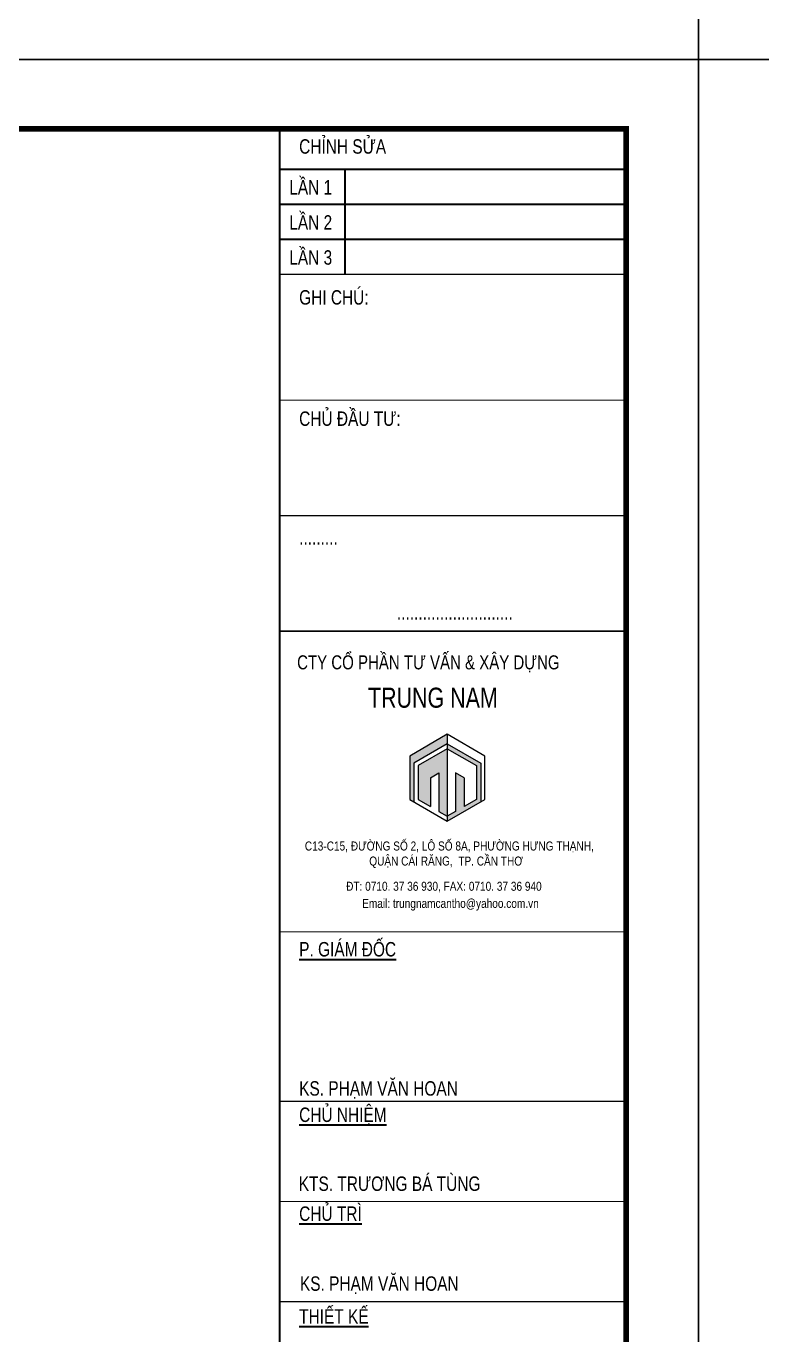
# Model space of a CAD drawing. Header units: inches. Extents: x 566748 to 757280, y 592180 to 740680.
# Drawn here: x 599433 to 609628, y 604211 to 622342 of the extents above; entities that cross this region are included whole.
import ezdxf

# ---------------------------------------------------------------- set-up
doc = ezdxf.new("R2010")
doc.units = ezdxf.units.IN
doc.header["$MEASUREMENT"] = 0
doc.layers.add('LAYER 7', color=7, linetype='Continuous')
doc.layers.add('LAYER7', color=7, linetype='Continuous')
doc.layers.add('LAYER5', color=5, linetype='Continuous', lineweight=9)
doc.styles.add('VNI - HELVE', font='VBOOKMN0.TTF', dxfattribs={"width": 0.8})

# ---------------------------------------------------------------- blocks, each defined once
blk = doc.blocks.new('AAEER')
at = {"linetype": 'Continuous', "ltscale": 0.08}
h = blk.add_hatch(color=8, dxfattribs=at)
h.paths.add_polyline_path([(377.886, 656.949), (377.886, 657.083), (377.366, 656.782), (377.366, 656.181), (377.423, 656.148), (377.423, 656.682)])
h.paths.add_polyline_path([(377.886, 656.882), (377.481, 656.649), (377.481, 656.181), (377.655, 656.081), (377.655, 656.482), (377.771, 656.548), (377.771, 656.014), (377.886, 655.947)])
blk.add_hatch(color=8, dxfattribs=at).paths.add_polyline_path([(378.118, 656.482), (378.002, 656.548), (378.002, 656.014), (377.886, 655.947), (377.886, 655.88), (378.349, 656.148), (378.349, 656.682), (377.886, 656.949), (377.886, 656.882), (378.291, 656.649), (378.291, 656.181), (378.118, 656.081)])
for p, q in [((377.886, 657.083), (377.886, 656.949)), ((377.886, 657.083), (377.886, 655.88)), ((377.886, 656.949), (377.423, 656.682)), ((377.886, 656.882), (377.481, 656.649)), ((377.886, 656.949), (378.349, 656.682)), ((377.886, 656.882), (377.886, 655.947)), ((377.886, 656.882), (378.291, 656.649)), ((377.423, 656.682), (377.423, 656.148)), ((378.349, 656.682), (378.349, 656.148)), ((377.481, 656.649), (377.481, 656.181)), ((377.655, 656.482), (377.771, 656.548)), ((377.771, 656.548), (377.771, 656.014)), ((378.118, 656.482), (378.002, 656.548)), ((378.002, 656.548), (378.002, 656.014)), ((378.291, 656.649), (378.291, 656.181)), ((377.655, 656.482), (377.655, 656.081)), ((378.118, 656.482), (378.118, 656.081))]:
    blk.add_line(p, q, dxfattribs=at)
blk.add_lwpolyline([(377.366, 656.181), (377.886, 655.88), (378.407, 656.181), (378.407, 656.782), (377.886, 657.083), (377.366, 656.782)], close=True, dxfattribs=at)
for points in [[(377.481, 656.181), (377.655, 656.081)], [(378.291, 656.181), (378.118, 656.081)], [(377.771, 656.014), (377.886, 655.947)], [(378.002, 656.014), (377.886, 655.947)]]:
    blk.add_lwpolyline(points, dxfattribs=at)
at = {"layer": 'LAYER 7', "lineweight": 35}
for points in [[(375.565, 664.914), (380.365, 664.914)], [(376.469, 663.456), (376.469, 664.914)], [(375.565, 664.428), (380.365, 664.428)], [(375.565, 663.942), (380.365, 663.942)]]:
    blk.add_lwpolyline(points, dxfattribs=at)
at = {"layer": 'LAYER7', "const_width": 0.0278}
blk.add_lwpolyline([(380.365, 665.47), (375.565, 665.47), (375.565, 637.695), (380.365, 637.695)], close=True, dxfattribs=at)
at = {"layer": 'LAYER7'}
for points, const_width in [([(375.565, 663.456), (380.365, 663.456)], 0.0174), ([(375.565, 661.712), (380.365, 661.712)], 0.0174), ([(375.565, 660.112), (380.365, 660.112)], 0.0174), ([(375.565, 658.512), (380.365, 658.512)], 0.0212), ([(375.565, 654.346), (380.365, 654.346)], 0.0174), ([(375.565, 651.999), (380.365, 651.999)], 0.0174), ([(375.565, 650.61), (380.365, 650.61)], 0.0174), ([(375.565, 649.221), (380.365, 649.221)], 0.0174)]:
    blk.add_lwpolyline(points, dxfattribs=dict(at, const_width=const_width))
at = {"layer": 'LAYER 7', "lineweight": 35, "char_height": 0.2, "width": 5.31965, "attachment_point": 1, "style": 'VNI - HELVE'}
for s, insert in [('CHÆNH SÖÛA', (375.833, 665.327)), ('LAÀN 1', (375.696, 664.761)), ('LAÀN 2', (375.696, 664.275)), ('LAÀN 3', (375.696, 663.789)), ('GHI CHUÙ:', (375.833, 663.236)), ('CHUÛ ÑAÀU TÖ:', (375.833, 661.556)), ('.........', (375.833, 659.91)), ('...........................', (377.188, 658.873)), ('{\\LP. GIAÙM ÑOÁC}', (375.833, 654.205)), ('KS. PHAÏM VAÊN HOAN', (375.833, 652.277)), ('{\\LCHUÛ NHIEÄM}', (375.833, 651.912)), ('KTS. TRÖÔNG BAÙ TUØNG', (375.828, 650.957)), ('{\\LCHUÛ TRÌ}', (375.833, 650.542)), ('KS. PHAÏM VAÊN HOAN', (375.844, 649.573)), ('{\\LTHIEÁT KEÁ}', (375.833, 649.118))]:
    blk.add_mtext(s, dxfattribs=dict(at, insert=insert))
at = {"layer": 'LAYER5', "attachment_point": 1, "style": 'VNI - HELVE'}
for s, insert, char_height, width in [('{\\H0.9774x;CTY COÅ PHAÀN TÖ VAÁN & XAÂY DÖÏNG} ', (375.805, 658.177), 0.19891, 4.67984), ('TRUNG NAM', (376.787, 657.729), 0.2777, 3.59296), ('{\\fVNI-Helve|b0|i0|c0|p2;C13-C15, ÑÖÔØNG SOÁ 2, LOÂ SOÁ 8A, PHÖÔØNG HÖNG THAÏNH, \\P                       QUAÄN CAÙI RAÊNG,  TP. CAÀN THÔ}', (375.912, 655.598), 0.12499, 8.0242), ('{\\fVNI-Helve|b0|i0|c0|p2;ÑT: 0710. 37 36 930, FAX: 0710. 37 36 940}', (376.484, 655.04), 0.12499, 8.0242), ('{\\fVNI-Helve|b0|i0|c0|p2;Email: trungnamcantho@yahoo.com.vn}', (376.706, 654.803), 0.12499, 8.0242)]:
    blk.add_mtext(s, dxfattribs=dict(at, insert=insert, char_height=char_height, width=width))

msp = doc.modelspace()

# ---------------------------------------------------------------- linework, layer by layer
at = {"layer": 'Defpoints', "linetype": 'Continuous', "ltscale": 0.08}
for points in [[(566748.3, 621880.3), (608748.3, 621880.3), (608748.3, 651580.3), (566748.3, 651580.3)], [(608748.3, 621880.3), (650748.3, 621880.3), (650748.3, 651580.3), (608748.3, 651580.3)], [(566748.3, 592180.3), (608748.3, 592180.3), (608748.3, 621880.3), (566748.3, 621880.3)], [(608748.3, 592180.3), (650748.3, 592180.3), (650748.3, 621880.3), (608748.3, 621880.3)]]:
    msp.add_lwpolyline(points, close=True, dxfattribs=at)
at = {"layer": 'LAYER7', "linetype": 'Continuous', "const_width": 80}
msp.add_lwpolyline([(607748.3, 620917.8), (568548.3, 620917.8), (568548.3, 593142.9), (607748.3, 593142.9)], close=True, dxfattribs=at)

# ---------------------------------------------------------------- block references
at = {"layer": 'LAYER 7', "linetype": 'Continuous', "xscale": 1000, "yscale": 1000, "zscale": 1000}
msp.add_blockref('AAEER', (227383.3, -44551.8), dxfattribs=at)

doc.saveas('drawing.dxf')
